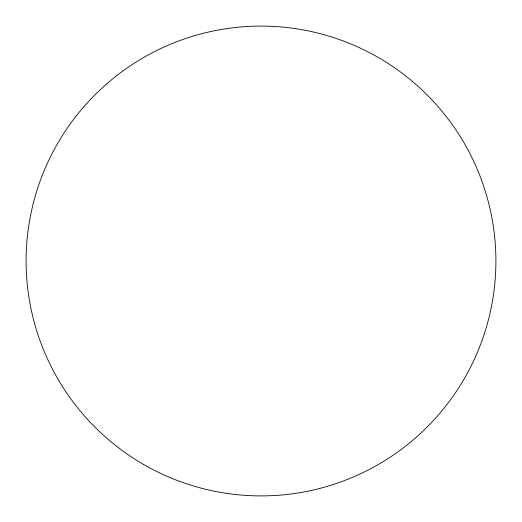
<?xml version="1.0" encoding="UTF-8"?>
<svg xmlns="http://www.w3.org/2000/svg" width="522" height="522" viewBox="0 0 522 522"><rect width="100%" height="100%" fill="white"/><g stroke="black" fill="none" stroke-linecap="round" stroke-linejoin="round"><path stroke-width="0.78" d="M143.55 464.43A234.9 234.9 0 0 0 495.9 261A234.9 234.9 0 0 0 143.55 57.57A234.9 234.9 0 0 0 143.55 464.43"/></g></svg>
